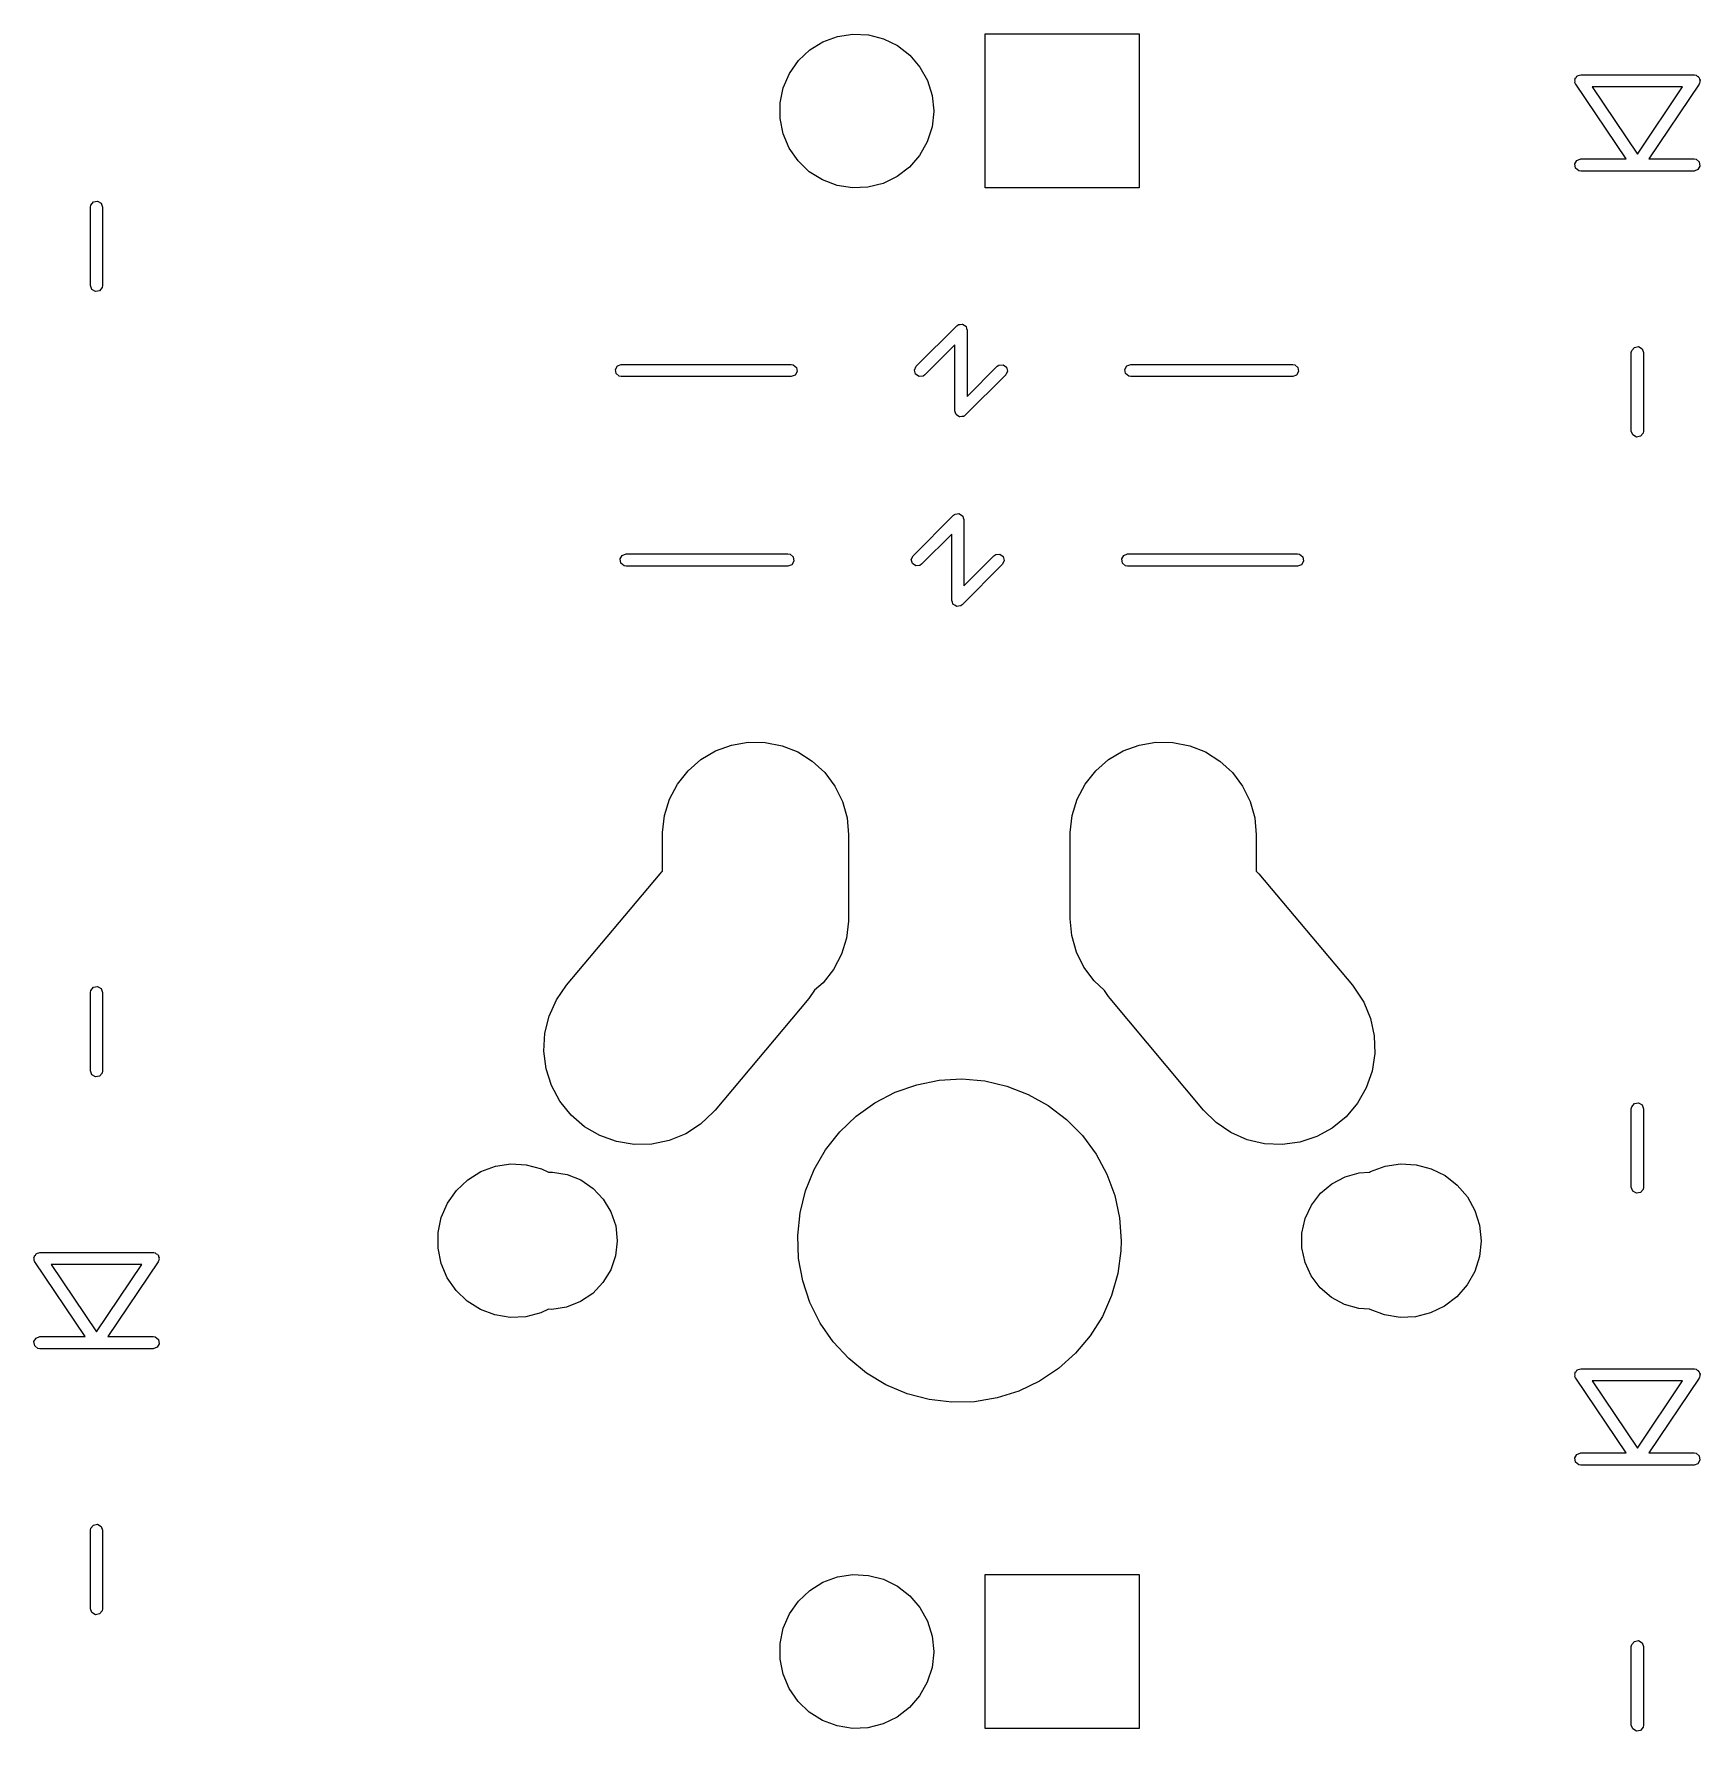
# Model space of a CAD drawing. Extents: x 0 to 132, y -20 to 105.
# Drawn here: x 73.5 to 94.1, y 45.8 to 66.78 of the extents above; entities that cross this region are included whole.
import ezdxf

# ---------------------------------------------------------------- set-up
doc = ezdxf.new("R2010")
doc.units = 0
doc.layers.add('BLACK', color=7, linetype='CONTINUOUS')

msp = doc.modelspace()

# ---------------------------------------------------------------- linework, layer by layer
at = {"layer": 'BLACK', "linetype": 'CONTINUOUS'}
for p, q in [((83.2585, 66.6886), (83.4391, 66.7551)), ((83.4391, 66.7551), (83.6295, 66.7839)), ((83.6295, 66.7839), (83.8217, 66.7738)), ((83.8217, 66.7738), (84.008, 66.7253)), ((85.2635, 64.88), (85.2635, 66.785)), ((85.2635, 66.785), (87.1685, 66.785)), ((87.1685, 66.785), (87.1685, 64.88)), ((82.955, 66.4549), (83.0948, 66.5872)), ((83.0948, 66.5872), (83.2585, 66.6886)), ((84.008, 66.7253), (84.1807, 66.6403)), ((84.1807, 66.6403), (84.3329, 66.5223)), ((82.8445, 66.2972), (82.955, 66.4549)), ((84.3329, 66.5223), (84.4581, 66.3761)), ((84.4581, 66.3761), (84.5515, 66.2077)), ((82.7287, 65.9321), (82.7681, 66.1205)), ((82.7681, 66.1205), (82.8445, 66.2972)), ((84.5515, 66.2077), (84.609, 66.024)), ((92.5541, 66.2175), (92.5595, 66.2268)), ((92.5569, 66.202), (92.5541, 66.2175)), ((92.5552, 66.1864), (92.5569, 66.202)), ((92.5625, 66.1699), (92.5552, 66.1864)), ((92.5595, 66.2268), (92.5606, 66.2374)), ((92.5606, 66.2374), (92.5719, 66.2483)), ((92.563, 66.167), (92.5625, 66.1699)), ((92.5643, 66.1659), (92.563, 66.167)), ((92.5658, 66.1626), (92.5643, 66.1659)), ((93.1871, 65.2395), (92.5658, 66.1626)), ((92.5719, 66.2483), (92.5798, 66.262)), ((92.5798, 66.262), (92.5899, 66.2656)), ((92.5899, 66.2656), (92.5976, 66.273)), ((92.5976, 66.273), (92.6132, 66.2741)), ((92.6132, 66.2741), (92.628, 66.2795)), ((92.628, 66.2795), (94.028, 66.2795)), ((92.7689, 66.1295), (93.328, 65.2988)), ((93.8871, 66.1295), (92.7689, 66.1295)), ((93.328, 65.2988), (93.8871, 66.1295)), ((94.0902, 66.1626), (93.4689, 65.2395)), ((94.028, 66.2795), (94.0316, 66.2789)), ((94.0316, 66.2789), (94.0332, 66.2793)), ((94.0332, 66.2793), (94.0359, 66.2781)), ((94.0359, 66.2781), (94.0537, 66.275)), ((94.0537, 66.275), (94.0657, 66.2649)), ((94.0657, 66.2649), (94.08, 66.2585)), ((94.08, 66.2585), (94.0847, 66.2489)), ((94.0847, 66.2489), (94.093, 66.242)), ((94.094, 66.1779), (94.0902, 66.1626)), ((94.093, 66.242), (94.0957, 66.2265)), ((94.1019, 66.1915), (94.094, 66.1779)), ((94.0957, 66.2265), (94.1026, 66.2124)), ((94.1026, 66.2124), (94.1, 66.202)), ((94.1, 66.202), (94.1019, 66.1915)), ((82.728, 65.7396), (82.7287, 65.9321)), ((84.609, 66.024), (84.6285, 65.8325)), ((82.7661, 65.5508), (82.728, 65.7396)), ((84.6285, 65.8259), (84.6077, 65.6345)), ((84.6285, 65.8325), (84.6285, 65.8259)), ((82.8413, 65.3736), (82.7661, 65.5508)), ((84.6077, 65.6345), (84.5488, 65.4512)), ((82.9506, 65.2152), (82.8413, 65.3736)), ((84.4543, 65.2834), (84.328, 65.1382)), ((84.5488, 65.4512), (84.4543, 65.2834)), ((83.0896, 65.0819), (82.9506, 65.2152)), ((83.2525, 64.9793), (83.0896, 65.0819)), ((84.328, 65.1382), (84.1751, 65.0212)), ((92.5541, 65.1775), (92.5798, 65.222)), ((92.563, 65.127), (92.5541, 65.1775)), ((92.6023, 65.094), (92.563, 65.127)), ((92.5798, 65.222), (92.628, 65.2395)), ((92.628, 65.0895), (92.6023, 65.094)), ((92.628, 65.2395), (93.1871, 65.2395)), ((94.028, 65.0895), (92.628, 65.0895)), ((93.4689, 65.2395), (94.028, 65.2395)), ((94.028, 65.2395), (94.0537, 65.235)), ((94.0762, 65.107), (94.028, 65.0895)), ((94.0537, 65.235), (94.093, 65.202)), ((94.1019, 65.1515), (94.0762, 65.107)), ((94.093, 65.202), (94.1019, 65.1515)), ((83.4327, 64.9116), (83.2525, 64.9793)), ((83.6228, 64.8815), (83.4327, 64.9116)), ((83.8151, 64.8902), (83.6228, 64.8815)), ((84.0018, 64.9374), (83.8151, 64.8902)), ((84.1751, 65.0212), (84.0018, 64.9374)), ((87.1685, 64.88), (85.2635, 64.88)), ((74.203, 64.6435), (74.2075, 64.6692)), ((74.203, 63.6735), (74.203, 64.6435)), ((74.2075, 64.6692), (74.2405, 64.7085)), ((74.2405, 64.7085), (74.291, 64.7174)), ((74.291, 64.7174), (74.3355, 64.6917)), ((74.3355, 64.6917), (74.353, 64.6435)), ((74.353, 64.6435), (74.353, 63.6735)), ((74.2205, 63.6253), (74.203, 63.6735)), ((74.265, 63.5996), (74.2205, 63.6253)), ((74.3155, 63.6085), (74.265, 63.5996)), ((74.3485, 63.6478), (74.3155, 63.6085)), ((74.353, 63.6735), (74.3485, 63.6478)), ((84.413, 62.6755), (84.913, 63.1755)), ((84.913, 63.1755), (84.9264, 63.1849)), ((84.9264, 63.1849), (84.9285, 63.1875)), ((84.9285, 63.1875), (84.9305, 63.1878)), ((84.9305, 63.1878), (84.9343, 63.1905)), ((84.9343, 63.1905), (84.9568, 63.1924)), ((84.9568, 63.1924), (84.979, 63.1964)), ((84.979, 63.1964), (84.982, 63.1946)), ((84.982, 63.1946), (84.9854, 63.1949)), ((84.9854, 63.1949), (85.0039, 63.182)), ((85.0039, 63.182), (85.0235, 63.1707)), ((85.0235, 63.1707), (85.0246, 63.1675)), ((85.0246, 63.1675), (85.0274, 63.1655)), ((85.0274, 63.1655), (85.0333, 63.1437)), ((85.0333, 63.1437), (85.041, 63.1225)), ((85.041, 63.1225), (85.041, 62.3036)), ((84.891, 62.9414), (84.519, 62.5695)), ((84.891, 62.1225), (84.891, 62.9414)), ((93.253, 62.8445), (93.2575, 62.8702)), ((93.253, 61.8745), (93.253, 62.8445)), ((93.2575, 62.8702), (93.2905, 62.9095)), ((93.2905, 62.9095), (93.341, 62.9184)), ((93.341, 62.9184), (93.3855, 62.8927)), ((93.3855, 62.8927), (93.403, 62.8445)), ((93.403, 62.8445), (93.403, 61.8745)), ((80.6921, 62.6355), (80.7178, 62.68)), ((80.701, 62.585), (80.6921, 62.6355)), ((80.7403, 62.552), (80.701, 62.585)), ((80.7178, 62.68), (80.766, 62.6975)), ((80.766, 62.5475), (80.7403, 62.552)), ((80.766, 62.6975), (82.866, 62.6975)), ((82.866, 62.5475), (80.766, 62.5475)), ((82.866, 62.6975), (82.8917, 62.693)), ((82.9142, 62.565), (82.866, 62.5475)), ((82.8917, 62.693), (82.931, 62.66)), ((82.9399, 62.6095), (82.9142, 62.565)), ((82.931, 62.66), (82.9399, 62.6095)), ((84.3913, 62.629), (84.413, 62.6755)), ((84.4046, 62.5795), (84.3913, 62.629)), ((84.4466, 62.5501), (84.4046, 62.5795)), ((84.4977, 62.5545), (84.4466, 62.5501)), ((84.519, 62.5695), (84.4977, 62.5545)), ((85.519, 62.5695), (85.019, 62.0695)), ((85.041, 62.3036), (85.413, 62.6755)), ((85.413, 62.6755), (85.4343, 62.6905)), ((85.4343, 62.6905), (85.4854, 62.6949)), ((85.4854, 62.6949), (85.5274, 62.6655)), ((85.5407, 62.616), (85.519, 62.5695)), ((85.5274, 62.6655), (85.5407, 62.616)), ((86.9921, 62.6355), (87.0178, 62.68)), ((87.001, 62.585), (86.9921, 62.6355)), ((87.0403, 62.552), (87.001, 62.585)), ((87.0178, 62.68), (87.066, 62.6975)), ((87.066, 62.5475), (87.0403, 62.552)), ((87.066, 62.6975), (89.066, 62.6975)), ((89.066, 62.5475), (87.066, 62.5475)), ((89.066, 62.6975), (89.0917, 62.693)), ((89.1142, 62.565), (89.066, 62.5475)), ((89.0917, 62.693), (89.131, 62.66)), ((89.1399, 62.6095), (89.1142, 62.565)), ((89.131, 62.66), (89.1399, 62.6095)), ((84.8987, 62.1013), (84.891, 62.1225)), ((84.9046, 62.0795), (84.8987, 62.1013)), ((84.9074, 62.0775), (84.9046, 62.0795)), ((84.9085, 62.0743), (84.9074, 62.0775)), ((84.9281, 62.063), (84.9085, 62.0743)), ((84.9466, 62.0501), (84.9281, 62.063)), ((84.95, 62.0504), (84.9466, 62.0501)), ((84.953, 62.0486), (84.95, 62.0504)), ((84.9752, 62.0526), (84.953, 62.0486)), ((84.9977, 62.0545), (84.9752, 62.0526)), ((85.0015, 62.0572), (84.9977, 62.0545)), ((85.0035, 62.0575), (85.0015, 62.0572)), ((85.0056, 62.0601), (85.0035, 62.0575)), ((85.019, 62.0695), (85.0056, 62.0601)), ((93.2705, 61.8263), (93.253, 61.8745)), ((93.315, 61.8006), (93.2705, 61.8263)), ((93.3655, 61.8095), (93.315, 61.8006)), ((93.3985, 61.8488), (93.3655, 61.8095)), ((93.403, 61.8745), (93.3985, 61.8488)), ((84.373, 60.3325), (84.873, 60.8325)), ((84.873, 60.8325), (84.8864, 60.8419)), ((84.8864, 60.8419), (84.8885, 60.8445)), ((84.8885, 60.8445), (84.8905, 60.8448)), ((84.8905, 60.8448), (84.8943, 60.8475)), ((84.8943, 60.8475), (84.9168, 60.8494)), ((84.9168, 60.8494), (84.939, 60.8534)), ((84.939, 60.8534), (84.942, 60.8516)), ((84.942, 60.8516), (84.9454, 60.8519)), ((84.9454, 60.8519), (84.9639, 60.839)), ((84.9639, 60.839), (84.9835, 60.8277)), ((84.9835, 60.8277), (84.9846, 60.8245)), ((84.9846, 60.8245), (84.9874, 60.8225)), ((84.9874, 60.8225), (84.9933, 60.8007)), ((84.9933, 60.8007), (85.001, 60.7795)), ((85.001, 60.7795), (85.001, 59.9606)), ((84.851, 60.5984), (84.479, 60.2265)), ((84.851, 59.7795), (84.851, 60.5984)), ((80.7521, 60.2925), (80.7778, 60.337)), ((80.761, 60.242), (80.7521, 60.2925)), ((80.8003, 60.209), (80.761, 60.242)), ((80.7778, 60.337), (80.826, 60.3545)), ((80.826, 60.3545), (82.826, 60.3545)), ((82.826, 60.3545), (82.8517, 60.35)), ((82.8517, 60.35), (82.891, 60.317)), ((82.8999, 60.2665), (82.8742, 60.222)), ((82.891, 60.317), (82.8999, 60.2665)), ((84.3513, 60.286), (84.373, 60.3325)), ((84.3646, 60.2365), (84.3513, 60.286)), ((84.4066, 60.2071), (84.3646, 60.2365)), ((85.001, 59.9606), (85.373, 60.3325)), ((85.373, 60.3325), (85.3943, 60.3475)), ((85.3943, 60.3475), (85.4454, 60.3519)), ((85.4454, 60.3519), (85.4874, 60.3225)), ((85.5007, 60.273), (85.479, 60.2265)), ((85.4874, 60.3225), (85.5007, 60.273)), ((86.9521, 60.2925), (86.9778, 60.337)), ((86.961, 60.242), (86.9521, 60.2925)), ((87.0003, 60.209), (86.961, 60.242)), ((86.9778, 60.337), (87.026, 60.3545)), ((87.026, 60.3545), (89.126, 60.3545)), ((89.126, 60.3545), (89.1517, 60.35)), ((89.1517, 60.35), (89.191, 60.317)), ((89.1999, 60.2665), (89.1742, 60.222)), ((89.191, 60.317), (89.1999, 60.2665)), ((80.826, 60.2045), (80.8003, 60.209)), ((82.826, 60.2045), (80.826, 60.2045)), ((82.8742, 60.222), (82.826, 60.2045)), ((84.4577, 60.2115), (84.4066, 60.2071)), ((84.479, 60.2265), (84.4577, 60.2115)), ((85.479, 60.2265), (84.979, 59.7265)), ((87.026, 60.2045), (87.0003, 60.209)), ((89.126, 60.2045), (87.026, 60.2045)), ((89.1742, 60.222), (89.126, 60.2045)), ((84.8587, 59.7583), (84.851, 59.7795)), ((84.8646, 59.7365), (84.8587, 59.7583)), ((84.8674, 59.7345), (84.8646, 59.7365)), ((84.8685, 59.7313), (84.8674, 59.7345)), ((84.8881, 59.72), (84.8685, 59.7313)), ((84.9066, 59.7071), (84.8881, 59.72)), ((84.91, 59.7074), (84.9066, 59.7071)), ((84.913, 59.7056), (84.91, 59.7074)), ((84.9352, 59.7096), (84.913, 59.7056)), ((84.9577, 59.7115), (84.9352, 59.7096)), ((84.9615, 59.7142), (84.9577, 59.7115)), ((84.9635, 59.7145), (84.9615, 59.7142)), ((84.9656, 59.7171), (84.9635, 59.7145)), ((84.979, 59.7265), (84.9656, 59.7171)), ((81.9309, 57.919), (82.1284, 57.9918)), ((82.1284, 57.9918), (82.3358, 58.0275)), ((82.3358, 58.0275), (82.5462, 58.0247)), ((82.5462, 58.0247), (82.7526, 57.9836)), ((82.7526, 57.9836), (82.9481, 57.9057)), ((86.9709, 57.919), (87.1684, 57.9918)), ((87.1684, 57.9918), (87.3758, 58.0275)), ((87.3758, 58.0275), (87.5862, 58.0247)), ((87.5862, 58.0247), (87.7926, 57.9836)), ((87.7926, 57.9836), (87.9881, 57.9057)), ((81.5918, 57.6726), (81.75, 57.8114)), ((81.75, 57.8114), (81.9309, 57.919)), ((82.9481, 57.9057), (83.1261, 57.7934)), ((83.1261, 57.7934), (83.2806, 57.6505)), ((86.6318, 57.6726), (86.79, 57.8114)), ((86.79, 57.8114), (86.9709, 57.919)), ((87.9881, 57.9057), (88.1661, 57.7934)), ((88.1661, 57.7934), (88.3206, 57.6505)), ((81.3635, 57.3211), (81.4615, 57.5073)), ((81.4615, 57.5073), (81.5918, 57.6726)), ((83.2806, 57.6505), (83.4065, 57.4819)), ((86.4035, 57.3211), (86.5015, 57.5073)), ((86.5015, 57.5073), (86.6318, 57.6726)), ((88.3206, 57.6505), (88.4465, 57.4819)), ((81.3011, 57.1201), (81.3635, 57.3211)), ((83.4065, 57.4819), (83.4996, 57.2931)), ((83.4996, 57.2931), (83.5567, 57.0906)), ((86.3411, 57.1201), (86.4035, 57.3211)), ((88.4465, 57.4819), (88.5396, 57.2931)), ((88.5396, 57.2931), (88.5967, 57.0906)), ((81.2764, 56.9111), (81.3011, 57.1201)), ((83.5567, 57.0906), (83.576, 56.881)), ((86.3164, 56.9111), (86.3411, 57.1201)), ((88.5967, 57.0906), (88.616, 56.881)), ((81.276, 56.881), (81.2764, 56.9111)), ((81.276, 56.433), (81.276, 56.881)), ((83.576, 56.881), (83.576, 55.844)), ((86.316, 56.881), (86.3164, 56.9111)), ((86.316, 55.844), (86.316, 56.881)), ((88.616, 56.881), (88.616, 56.43)), ((80.0882, 55.0206), (81.2452, 56.3995)), ((81.2452, 56.3995), (81.2657, 56.4233)), ((81.2657, 56.4233), (81.276, 56.433)), ((88.616, 56.43), (88.6468, 56.3995)), ((88.6468, 56.3995), (89.8038, 55.0206)), ((83.576, 55.844), (83.5756, 55.8139)), ((86.3353, 55.6344), (86.316, 55.844)), ((83.5756, 55.8139), (83.5509, 55.6049)), ((86.3924, 55.4319), (86.3353, 55.6344)), ((83.5509, 55.6049), (83.4885, 55.4039)), ((86.4855, 55.2431), (86.3924, 55.4319)), ((83.3905, 55.2177), (83.2602, 55.0524)), ((83.4885, 55.4039), (83.3905, 55.2177)), ((86.6114, 55.0745), (86.4855, 55.2431)), ((74.2075, 54.9572), (74.2405, 54.9965)), ((74.2405, 54.9965), (74.291, 55.0054)), ((74.291, 55.0054), (74.3355, 54.9797)), ((79.963, 54.8402), (80.0882, 55.0206)), ((83.2602, 55.0524), (83.156, 54.961)), ((86.739, 54.9566), (86.6114, 55.0745)), ((89.8038, 55.0206), (89.8237, 54.9963)), ((89.8237, 54.9963), (89.9441, 54.8127)), ((74.203, 54.9315), (74.2075, 54.9572)), ((74.203, 53.9615), (74.203, 54.9315)), ((74.3355, 54.9797), (74.353, 54.9315)), ((74.353, 54.9315), (74.353, 53.9615)), ((79.8728, 54.64), (79.963, 54.8402)), ((83.0837, 54.8568), (81.9267, 53.4779)), ((83.156, 54.961), (83.0837, 54.8568)), ((86.7884, 54.8812), (86.739, 54.9566)), ((86.8083, 54.8568), (86.7884, 54.8812)), ((87.9653, 53.4779), (86.8083, 54.8568)), ((89.9441, 54.8127), (90.029, 54.6101)), ((79.8206, 54.4267), (79.8728, 54.64)), ((90.029, 54.6101), (90.0756, 54.3955)), ((79.8082, 54.2074), (79.8206, 54.4267)), ((90.0756, 54.3955), (90.0823, 54.176)), ((79.8359, 53.9896), (79.8082, 54.2074)), ((90.0823, 54.176), (90.0489, 53.959)), ((74.2205, 53.9133), (74.203, 53.9615)), ((74.3485, 53.9358), (74.3155, 53.8965)), ((74.353, 53.9615), (74.3485, 53.9358)), ((79.9028, 53.7804), (79.8359, 53.9896)), ((90.0489, 53.959), (89.9765, 53.7517)), ((74.265, 53.8876), (74.2205, 53.9133)), ((74.3155, 53.8965), (74.265, 53.8876)), ((80.0068, 53.587), (79.9028, 53.7804)), ((84.1517, 53.698), (84.4183, 53.7916)), ((84.4183, 53.7916), (84.6953, 53.8467)), ((84.6953, 53.8467), (84.9774, 53.8623)), ((84.9774, 53.8623), (85.2589, 53.8379)), ((85.2589, 53.8379), (85.5341, 53.7741)), ((85.5341, 53.7741), (85.7976, 53.6722)), ((89.9765, 53.7517), (89.8675, 53.561)), ((80.1442, 53.4157), (80.0068, 53.587)), ((83.6712, 53.4035), (83.901, 53.5678)), ((83.901, 53.5678), (84.1517, 53.698)), ((85.7976, 53.6722), (86.044, 53.5341)), ((86.044, 53.5341), (86.2686, 53.3627)), ((89.8675, 53.561), (89.7256, 53.3934)), ((93.253, 53.4925), (93.2575, 53.5182)), ((93.2575, 53.5182), (93.2905, 53.5575)), ((93.2905, 53.5575), (93.341, 53.5664)), ((93.341, 53.5664), (93.3855, 53.5407)), ((93.3855, 53.5407), (93.403, 53.4925)), ((80.3106, 53.2724), (80.1442, 53.4157)), ((81.9062, 53.4541), (81.7462, 53.3037)), ((81.9267, 53.4779), (81.9062, 53.4541)), ((83.4667, 53.2085), (83.6712, 53.4035)), ((86.2686, 53.3627), (86.4668, 53.1614)), ((88.1213, 53.3233), (87.9653, 53.4779)), ((88.3028, 53.1997), (88.1213, 53.3233)), ((89.7256, 53.3934), (89.5556, 53.2544)), ((93.253, 52.5225), (93.253, 53.4925)), ((93.403, 53.4925), (93.403, 52.5225)), ((80.5003, 53.1617), (80.3106, 53.2724)), ((80.707, 53.0875), (80.5003, 53.1617)), ((81.3583, 53.1017), (81.1433, 53.057)), ((81.5615, 53.1849), (81.3583, 53.1017)), ((81.7462, 53.3037), (81.5615, 53.1849)), ((83.2918, 52.9867), (83.4667, 53.2085)), ((86.4668, 53.1614), (86.6347, 52.9342)), ((88.5038, 53.1113), (88.3028, 53.1997)), ((88.7176, 53.061), (88.5038, 53.1113)), ((89.3631, 53.1488), (89.1545, 53.08)), ((89.5556, 53.2544), (89.3631, 53.1488)), ((80.9237, 53.0522), (80.707, 53.0875)), ((81.1433, 53.057), (80.9237, 53.0522)), ((83.1499, 52.7424), (83.2918, 52.9867)), ((86.6347, 52.9342), (86.7688, 52.6855)), ((88.9369, 53.0504), (88.7176, 53.061)), ((89.1545, 53.08), (88.9369, 53.0504)), ((78.8664, 52.6152), (79.0295, 52.7164)), ((79.0295, 52.7164), (79.2097, 52.7827)), ((79.2097, 52.7827), (79.3996, 52.8114)), ((79.3996, 52.8114), (79.5913, 52.8013)), ((79.5913, 52.8013), (79.7771, 52.7529)), ((79.7771, 52.7529), (79.8669, 52.7087)), ((79.8669, 52.7087), (79.9134, 52.7112)), ((79.9134, 52.7112), (80.0946, 52.6812)), ((80.0946, 52.6812), (80.2651, 52.613)), ((83.0439, 52.4805), (83.1499, 52.7424)), ((86.7688, 52.6855), (86.8666, 52.4205)), ((89.7131, 52.6528), (89.8901, 52.7016)), ((89.8901, 52.7016), (90.0164, 52.7082)), ((90.0164, 52.7082), (90.0295, 52.7164)), ((90.0295, 52.7164), (90.2097, 52.7827)), ((90.2097, 52.7827), (90.3996, 52.8114)), ((90.3996, 52.8114), (90.5913, 52.8013)), ((90.5913, 52.8013), (90.7771, 52.7529)), ((90.7771, 52.7529), (90.9494, 52.6681)), ((78.6167, 52.326), (78.7269, 52.4832)), ((78.7269, 52.4832), (78.8664, 52.6152)), ((80.2651, 52.613), (80.4169, 52.5098)), ((80.4169, 52.5098), (80.543, 52.3764)), ((82.9758, 52.2064), (83.0439, 52.4805)), ((89.4105, 52.4487), (89.5507, 52.5672)), ((89.5507, 52.5672), (89.7131, 52.6528)), ((90.9494, 52.6681), (91.1011, 52.5505)), ((91.1011, 52.5505), (91.2261, 52.4047)), ((93.2705, 52.4743), (93.253, 52.5225)), ((93.315, 52.4486), (93.2705, 52.4743)), ((93.3985, 52.4968), (93.3655, 52.4575)), ((93.403, 52.5225), (93.3985, 52.4968)), ((78.5405, 52.1498), (78.6167, 52.326)), ((80.543, 52.3764), (80.6376, 52.219)), ((86.8666, 52.4205), (86.926, 52.1443)), ((89.2213, 52.1364), (89.2989, 52.3028)), ((89.2989, 52.3028), (89.4105, 52.4487)), ((91.2261, 52.4047), (91.3192, 52.2367)), ((93.3655, 52.4575), (93.315, 52.4486)), ((78.5012, 51.9618), (78.5405, 52.1498)), ((80.6376, 52.219), (80.6962, 52.045)), ((82.947, 51.9253), (82.9758, 52.2064)), ((86.926, 52.1443), (86.946, 51.8625)), ((89.1813, 51.9572), (89.2213, 52.1364)), ((91.3192, 52.2367), (91.3766, 52.0535)), ((91.3766, 52.0535), (91.396, 51.8625)), ((78.5005, 51.7698), (78.5012, 51.9618)), ((80.716, 51.8566), (80.6949, 51.6742)), ((80.6962, 52.045), (80.716, 51.8625)), ((80.716, 51.8625), (80.716, 51.8566)), ((82.9581, 51.643), (82.947, 51.9253)), ((86.946, 51.8625), (86.9421, 51.7369)), ((89.1807, 51.7737), (89.1813, 51.9572)), ((91.396, 51.8559), (91.3752, 51.665)), ((91.396, 51.8625), (91.396, 51.8559)), ((73.5041, 51.6545), (73.5095, 51.6638)), ((73.5069, 51.639), (73.5041, 51.6545)), ((73.5052, 51.6234), (73.5069, 51.639)), ((73.5095, 51.6638), (73.5106, 51.6744)), ((73.5106, 51.6744), (73.5219, 51.6853)), ((73.5219, 51.6853), (73.5298, 51.699)), ((73.5298, 51.699), (73.5399, 51.7026)), ((73.5399, 51.7026), (73.5476, 51.71)), ((73.5476, 51.71), (73.5632, 51.7111)), ((73.5632, 51.7111), (73.578, 51.7165)), ((73.578, 51.7165), (74.978, 51.7165)), ((74.978, 51.7165), (74.9816, 51.7159)), ((74.9816, 51.7159), (74.9832, 51.7163)), ((74.9832, 51.7163), (74.9859, 51.7151)), ((74.9859, 51.7151), (75.0037, 51.712)), ((75.0037, 51.712), (75.0157, 51.7019)), ((75.0157, 51.7019), (75.03, 51.6955)), ((75.03, 51.6955), (75.0347, 51.6859)), ((75.0347, 51.6859), (75.043, 51.679)), ((75.043, 51.679), (75.0457, 51.6635)), ((75.0519, 51.6285), (75.044, 51.6149)), ((75.0457, 51.6635), (75.0526, 51.6494)), ((75.0526, 51.6494), (75.05, 51.639)), ((75.05, 51.639), (75.0519, 51.6285)), ((78.5385, 51.5816), (78.5005, 51.7698)), ((80.6949, 51.6742), (80.6351, 51.5006)), ((83.0088, 51.3651), (82.9581, 51.643)), ((86.9421, 51.7369), (86.9044, 51.4569)), ((89.2195, 51.5942), (89.1807, 51.7737)), ((91.3752, 51.665), (91.3165, 51.4822)), ((73.5125, 51.6069), (73.5052, 51.6234)), ((73.513, 51.604), (73.5125, 51.6069)), ((73.5143, 51.6029), (73.513, 51.604)), ((73.5158, 51.5996), (73.5143, 51.6029)), ((74.1371, 50.6765), (73.5158, 51.5996)), ((73.7189, 51.5665), (74.278, 50.7358)), ((74.8371, 51.5665), (73.7189, 51.5665)), ((74.278, 50.7358), (74.8371, 51.5665)), ((75.0402, 51.5996), (74.4189, 50.6765)), ((75.044, 51.6149), (75.0402, 51.5996)), ((78.6135, 51.4048), (78.5385, 51.5816)), ((80.6351, 51.5006), (80.5394, 51.3439)), ((86.9044, 51.4569), (86.8278, 51.185)), ((89.2959, 51.4273), (89.2195, 51.5942)), ((89.4064, 51.2806), (89.2959, 51.4273)), ((91.3165, 51.4822), (91.2223, 51.3149)), ((78.7225, 51.2468), (78.6135, 51.4048)), ((78.8611, 51.1139), (78.7225, 51.2468)), ((80.4124, 51.2114), (80.2598, 51.1092)), ((80.5394, 51.3439), (80.4124, 51.2114)), ((83.0982, 51.0971), (83.0088, 51.3651)), ((89.5458, 51.1612), (89.4064, 51.2806)), ((91.2223, 51.3149), (91.0963, 51.17)), ((79.0236, 51.0116), (78.8611, 51.1139)), ((79.2033, 50.944), (79.0236, 51.0116)), ((79.8664, 51.016), (79.7709, 50.9698)), ((79.9075, 51.0135), (79.8664, 51.016)), ((80.0889, 51.0422), (79.9075, 51.0135)), ((80.2598, 51.1092), (80.0889, 51.0422)), ((83.2245, 50.8444), (83.0982, 51.0971)), ((86.8278, 51.185), (86.7135, 50.9266)), ((89.7076, 51.0744), (89.5458, 51.1612)), ((89.8842, 51.0244), (89.7076, 51.0744)), ((90.0156, 51.0166), (89.8842, 51.0244)), ((90.0236, 51.0116), (90.0156, 51.0166)), ((90.2033, 50.944), (90.0236, 51.0116)), ((90.9438, 51.0534), (90.7709, 50.9698)), ((91.0963, 51.17), (90.9438, 51.0534)), ((79.393, 50.914), (79.2033, 50.944)), ((79.5848, 50.9227), (79.393, 50.914)), ((79.7709, 50.9698), (79.5848, 50.9227)), ((83.3851, 50.612), (83.2245, 50.8444)), ((86.7135, 50.9266), (86.564, 50.6869)), ((90.393, 50.914), (90.2033, 50.944)), ((90.5848, 50.9227), (90.393, 50.914)), ((90.7709, 50.9698), (90.5848, 50.9227)), ((73.5041, 50.6145), (73.5298, 50.659)), ((73.513, 50.564), (73.5041, 50.6145)), ((73.5298, 50.659), (73.578, 50.6765)), ((73.578, 50.6765), (74.1371, 50.6765)), ((74.4189, 50.6765), (74.978, 50.6765)), ((74.978, 50.6765), (75.0037, 50.672)), ((75.0037, 50.672), (75.043, 50.639)), ((75.0519, 50.5885), (75.0262, 50.544)), ((75.043, 50.639), (75.0519, 50.5885)), ((83.5769, 50.4046), (83.3851, 50.612)), ((86.564, 50.6869), (86.3823, 50.4707)), ((73.5523, 50.531), (73.513, 50.564)), ((73.578, 50.5265), (73.5523, 50.531)), ((74.978, 50.5265), (73.578, 50.5265)), ((75.0262, 50.544), (74.978, 50.5265)), ((83.796, 50.2262), (83.5769, 50.4046)), ((86.3823, 50.4707), (86.1718, 50.2822)), ((84.038, 50.0805), (83.796, 50.2262)), ((86.1718, 50.2822), (85.9369, 50.1252)), ((92.5541, 50.2155), (92.5595, 50.2248)), ((92.5569, 50.2), (92.5541, 50.2155)), ((92.5552, 50.1844), (92.5569, 50.2)), ((92.5625, 50.1679), (92.5552, 50.1844)), ((92.5595, 50.2248), (92.5606, 50.2354)), ((92.5606, 50.2354), (92.5719, 50.2463)), ((92.563, 50.165), (92.5625, 50.1679)), ((92.5643, 50.1639), (92.563, 50.165)), ((92.5658, 50.1606), (92.5643, 50.1639)), ((93.1871, 49.2375), (92.5658, 50.1606)), ((92.5719, 50.2463), (92.5798, 50.26)), ((92.5798, 50.26), (92.5899, 50.2636)), ((92.5899, 50.2636), (92.5976, 50.271)), ((92.5976, 50.271), (92.6132, 50.2721)), ((92.6132, 50.2721), (92.628, 50.2775)), ((92.628, 50.2775), (94.028, 50.2775)), ((94.0902, 50.1606), (93.4689, 49.2375)), ((94.028, 50.2775), (94.0316, 50.2769)), ((94.0316, 50.2769), (94.0332, 50.2773)), ((94.0332, 50.2773), (94.0359, 50.2761)), ((94.0359, 50.2761), (94.0537, 50.273)), ((94.0537, 50.273), (94.0657, 50.2629)), ((94.0657, 50.2629), (94.08, 50.2565)), ((94.08, 50.2565), (94.0847, 50.2469)), ((94.0847, 50.2469), (94.093, 50.24)), ((94.094, 50.1759), (94.0902, 50.1606)), ((94.093, 50.24), (94.0957, 50.2245)), ((94.1019, 50.1895), (94.094, 50.1759)), ((94.0957, 50.2245), (94.1026, 50.2104)), ((94.1026, 50.2104), (94.1, 50.2)), ((94.1, 50.2), (94.1019, 50.1895)), ((84.2982, 49.9703), (84.038, 50.0805)), ((84.5712, 49.8979), (84.2982, 49.9703)), ((85.6822, 50.0029), (85.4129, 49.9178)), ((85.9369, 50.1252), (85.6822, 50.0029)), ((92.7689, 50.1275), (93.328, 49.2968)), ((93.8871, 50.1275), (92.7689, 50.1275)), ((93.328, 49.2968), (93.8871, 50.1275)), ((84.8518, 49.8647), (84.5712, 49.8979)), ((85.1342, 49.8714), (84.8518, 49.8647)), ((85.4129, 49.9178), (85.1342, 49.8714)), ((92.5541, 49.1755), (92.5798, 49.22)), ((92.563, 49.125), (92.5541, 49.1755)), ((92.6023, 49.092), (92.563, 49.125)), ((92.5798, 49.22), (92.628, 49.2375)), ((92.628, 49.2375), (93.1871, 49.2375)), ((93.4689, 49.2375), (94.028, 49.2375)), ((94.028, 49.2375), (94.0537, 49.233)), ((94.0537, 49.233), (94.093, 49.2)), ((94.1019, 49.1495), (94.0762, 49.105)), ((94.093, 49.2), (94.1019, 49.1495)), ((92.628, 49.0875), (92.6023, 49.092)), ((94.028, 49.0875), (92.628, 49.0875)), ((94.0762, 49.105), (94.028, 49.0875)), ((74.203, 48.2815), (74.2075, 48.3072)), ((74.203, 47.3115), (74.203, 48.2815)), ((74.2075, 48.3072), (74.2405, 48.3465)), ((74.2405, 48.3465), (74.291, 48.3554)), ((74.291, 48.3554), (74.3355, 48.3297)), ((74.3355, 48.3297), (74.353, 48.2815)), ((74.353, 48.2815), (74.353, 47.3115)), ((83.2585, 47.6386), (83.4391, 47.7051)), ((83.4391, 47.7051), (83.6295, 47.7339)), ((83.6295, 47.7339), (83.8217, 47.7238)), ((83.8217, 47.7238), (84.008, 47.6753)), ((84.008, 47.6753), (84.1807, 47.5903)), ((85.2635, 45.83), (85.2635, 47.735)), ((85.2635, 47.735), (87.1685, 47.735)), ((87.1685, 47.735), (87.1685, 45.83)), ((82.955, 47.4049), (83.0948, 47.5372)), ((83.0948, 47.5372), (83.2585, 47.6386)), ((84.1807, 47.5903), (84.3329, 47.4723)), ((84.3329, 47.4723), (84.4581, 47.3261)), ((74.2205, 47.2633), (74.203, 47.3115)), ((74.265, 47.2376), (74.2205, 47.2633)), ((74.3155, 47.2465), (74.265, 47.2376)), ((74.3485, 47.2858), (74.3155, 47.2465)), ((74.353, 47.3115), (74.3485, 47.2858)), ((82.7681, 47.0705), (82.8445, 47.2472)), ((82.8445, 47.2472), (82.955, 47.4049)), ((84.4581, 47.3261), (84.5515, 47.1577)), ((82.7287, 46.8821), (82.7681, 47.0705)), ((84.5515, 47.1577), (84.609, 46.974)), ((82.728, 46.6896), (82.7287, 46.8821)), ((84.609, 46.974), (84.6285, 46.7825)), ((93.253, 46.8425), (93.2575, 46.8682)), ((93.253, 45.8725), (93.253, 46.8425)), ((93.2575, 46.8682), (93.2905, 46.9075)), ((93.2905, 46.9075), (93.341, 46.9164)), ((93.341, 46.9164), (93.3855, 46.8907)), ((93.3855, 46.8907), (93.403, 46.8425)), ((93.403, 46.8425), (93.403, 45.8725)), ((82.7661, 46.5008), (82.728, 46.6896)), ((84.6285, 46.7758), (84.6077, 46.5845)), ((84.6285, 46.7825), (84.6285, 46.7758)), ((82.8413, 46.3236), (82.7661, 46.5008)), ((84.5488, 46.4012), (84.4543, 46.2334)), ((84.6077, 46.5845), (84.5488, 46.4012)), ((82.9506, 46.1652), (82.8413, 46.3236)), ((84.4543, 46.2334), (84.328, 46.0882)), ((83.0896, 46.0319), (82.9506, 46.1652)), ((83.2525, 45.9293), (83.0896, 46.0319)), ((84.1751, 45.9712), (84.0018, 45.8874)), ((84.328, 46.0882), (84.1751, 45.9712)), ((83.4327, 45.8616), (83.2525, 45.9293)), ((83.6228, 45.8315), (83.4327, 45.8616)), ((83.8151, 45.8402), (83.6228, 45.8315)), ((84.0018, 45.8874), (83.8151, 45.8402)), ((87.1685, 45.83), (85.2635, 45.83)), ((93.2705, 45.8243), (93.253, 45.8725)), ((93.315, 45.7986), (93.2705, 45.8243)), ((93.3655, 45.8075), (93.315, 45.7986)), ((93.3985, 45.8468), (93.3655, 45.8075)), ((93.403, 45.8725), (93.3985, 45.8468))]:
    msp.add_line(p, q, dxfattribs=at)

doc.saveas('drawing.dxf')
